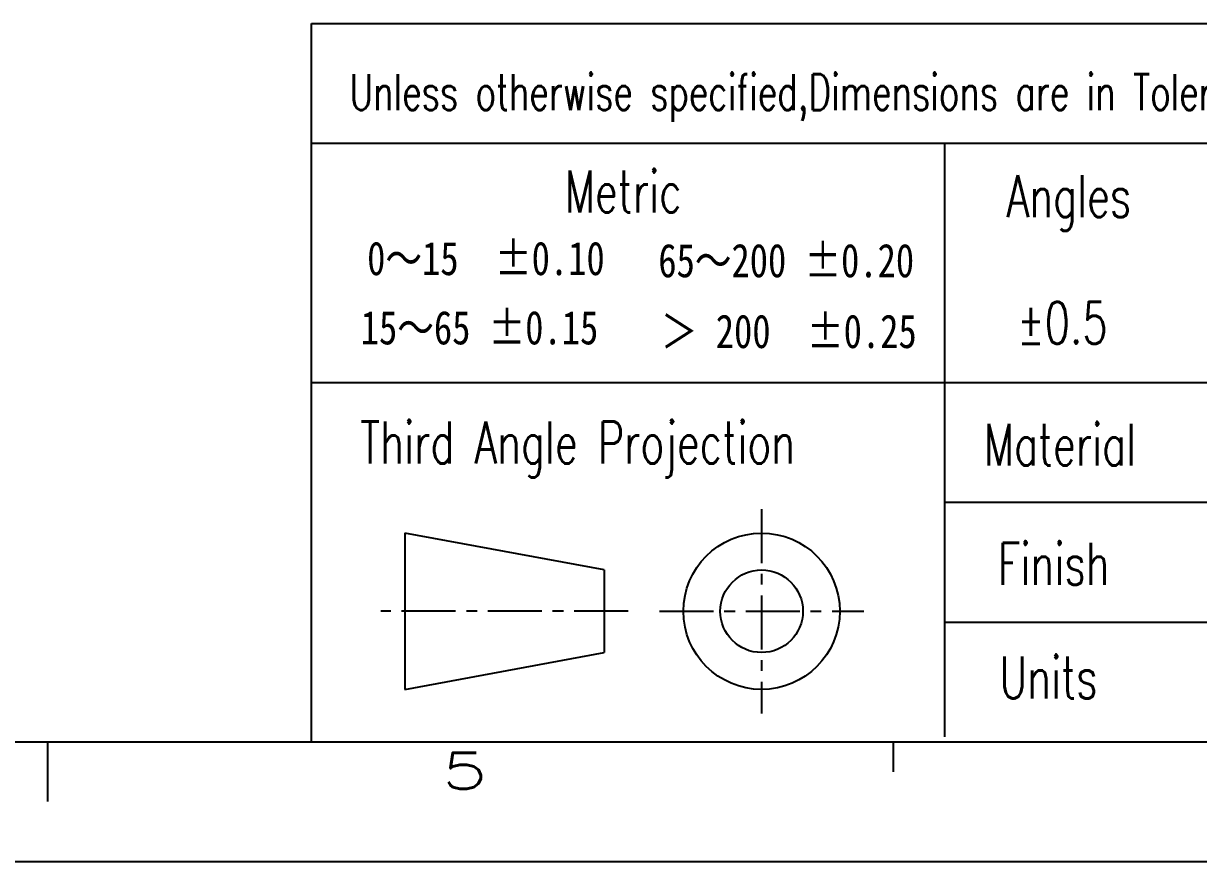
# Model space of a CAD drawing. Header units: inches. Extents: x 716 to 1232, y -1720 to -1356.
# Drawn here: x 976.4 to 1061.5, y -1720.4 to -1659.7 of the extents above; entities that cross this region are included whole.
import ezdxf

# ---------------------------------------------------------------- set-up
doc = ezdxf.new("R2010")
doc.units = ezdxf.units.IN
doc.header["$LTSCALE"] = 20
doc.header["$MEASUREMENT"] = 0
doc.linetypes.add('CENTER', pattern=[0.6, 0.375, -0.075, 0.075, -0.075])
doc.linetypes.add('CENTER2', pattern=[28.575, 19.05, -3.175, 3.175, -3.175])
doc.layers.add('CENTER', color=1, linetype='CENTER2', lineweight=15)
doc.layers.add('TITLE', color=5, linetype='CONTINUOUS')
doc.styles.add('Design', font='', dxfattribs={"width": 0.8})
doc.styles.add('Form', font='romans.shx', dxfattribs={"width": 0.7})
doc.styles.get('Design').set_extended_font_data('SimSun')

# ---------------------------------------------------------------- blocks, each defined once
blk = doc.blocks.new('10')
at = {"layer": 'TITLE', "color": 5}
for p, q in [((-951.285, -204.057), (-821.303, -204.057)), ((-951.285, -234.023), (-951.285, -204.057)), ((-951.285, -209.052), (-821.303, -209.052)), ((-924.87, -233.823), (-924.87, -209.052)), ((-951.285, -219.04), (-821.303, -219.04)), ((-924.87, -224.034), (-821.303, -224.034)), ((-924.87, -229.029), (-899.287, -229.029)), ((-1103.304, -234.023), (-821.303, -234.023)), ((-962.304, -234.023), (-962.304, -236.52))]:
    blk.add_line(p, q, dxfattribs=at)
at = {"layer": 'TITLE', "color": 1, "linetype": 'CENTER', "ltscale": 0.3}
for p, q in [((-932.517, -224.32), (-932.517, -232.84)), ((-938.082, -228.58), (-948.402, -228.58)), ((-936.776, -228.58), (-928.257, -228.58))]:
    blk.add_line(p, q, dxfattribs=at)
at = {"layer": 'TITLE'}
for p, q in [((-947.403, -225.319), (-947.403, -231.841)), ((-939.081, -226.858), (-947.403, -225.319)), ((-939.081, -226.858), (-939.081, -230.302)), ((-947.403, -231.841), (-939.081, -230.302))]:
    blk.add_line(p, q, dxfattribs=at)
at = {"layer": 'TITLE', "color": 251}
blk.add_line((-927.026, -234.023), (-927.026, -235.272), dxfattribs=at)
at = {"layer": 'TITLE', "color": 0}
blk.add_line((-1113.307, -239.02), (-816.306, -239.02), dxfattribs=at)
at = {"layer": 'TITLE'}
for radius in [3.261, 1.722]:
    blk.add_circle((-932.517, -228.58), radius, dxfattribs=at)
at = {"layer": 'TITLE', "color": 0}
for s, height, style, width, p in [('Unless otherwise specified,Dimensions are in Tolerances.', 1.49829, 'Form', 0.7, (-949.708, -207.667)), ('Metric', 1.748, 'Form', 0.7, (-940.722, -211.939)), ('Angles', 1.748, 'Form', 0.7, (-922.296, -212.131)), ('0～15  %%P0.10', 1.4, 'Design', 0.8, (-948.969, -214.555)), ('65～200 %%P0.20', 1.4, 'Design', 0.8, (-936.826, -214.645)), ('15～65 %%P0.15', 1.4, 'Design', 0.8, (-949.237, -217.445)), ('＞ 200  %%P0.25 ', 1.4, 'Design', 0.8, (-936.718, -217.598)), ('%%p0.5', 1.748, 'Form', 0.7, (-921.863, -217.419)), ('Third Angle Projection', 1.74801, 'Form', 0.7, (-949.262, -222.416)), ('Material', 1.748, 'Form', 0.7, (-923.243, -222.501)), ('Finish', 1.748, 'Form', 0.7, (-922.668, -227.474)), ('Units', 1.748, 'Form', 0.7, (-922.595, -232.213))]:
    blk.add_text(s, height=height, dxfattribs=dict(at, style=style, width=width)).set_placement(p)
at = {"layer": 'TITLE', "color": 6, "style": 'Form', "width": 1.5}
blk.add_text('5', height=1.498, dxfattribs=at).set_placement((-945.871, -235.984))
at = {"layer": 'TITLE', "color": 3, "ltscale": 10, "style": 'Design', "width": 0.8}
for tag, p in [('SCALE', (-843.554, -222.568)), ('SHEET', (-830.418, -227.676)), ('UNITS', (-909.495, -232.526)), ('REV', (-828.941, -232.539))]:
    blk.add_attdef(tag, p, '', height=1.999, dxfattribs=at)

msp = doc.modelspace()

# ---------------------------------------------------------------- block references
at = {"layer": 'CENTER', "color": 0, "xscale": 1.735603446644332, "yscale": 1.735603446644332, "zscale": 1.735603446644332}
msp.add_blockref('10', (2648.353, -1305.54), dxfattribs=at)

doc.saveas('drawing.dxf')
